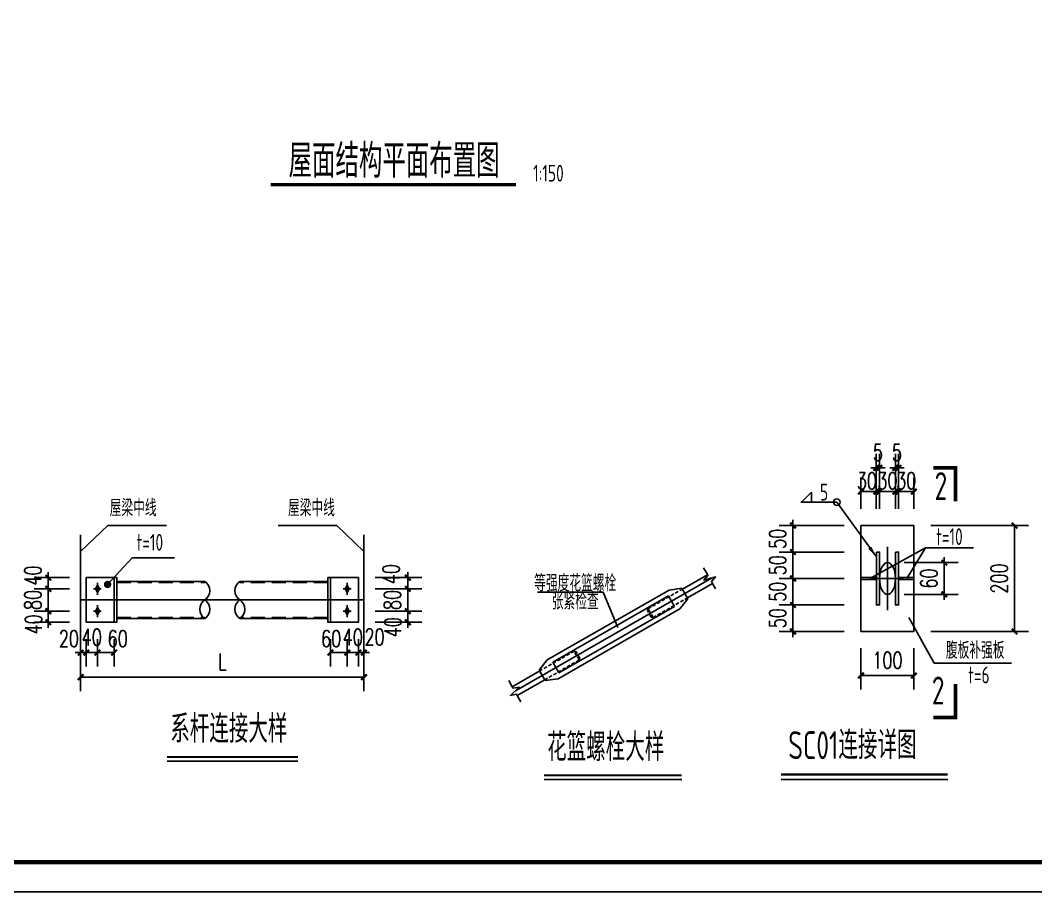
# Model space of a CAD drawing. Extents: x 177291 to 1288761, y 177638 to 322898.
# Drawn here: x 744374 to 780755, y 177960 to 209177 of the extents above; entities that cross this region are included whole.
import ezdxf
from ezdxf.enums import TextEntityAlignment as Align

# ---------------------------------------------------------------- set-up
doc = ezdxf.new("R2010")
doc.units = 0
doc.header["$LTSCALE"] = 1000
doc.linetypes.add('DASHED', pattern=[0.75, 0.5, -0.25])
doc.linetypes.add('HIDDEN2', pattern=[0.1875, 0.125, -0.0625])
for name, color, linetype in [('AXIS', 3, 'Continuous'), ('BOLT', 251, 'Continuous'), ('DOTE', 1, 'Continuous'), ('NUM', 7, 'Continuous'), ('PUB_DIM', 3, 'Continuous'), ('PUB_TITLE', 4, 'Continuous'), ('PZ', 202, 'Continuous'), ('SC', 3, 'Continuous'), ('TEXT', 7, 'Continuous'), ('THIN', 7, 'Continuous'), ('WELD', 7, 'Continuous'), ('XG', 6, 'Continuous'), ('引出线', 3, 'Continuous')]:
    doc.layers.add(name, color=color, linetype=linetype)
doc.styles.add('_TCH_DIM_T3', font='SIMPLEX', dxfattribs={"width": 0.705882, "bigfont": 'GBCBIG'})
doc.styles.get("Standard").update_dxf_attribs({"font": 'gbenor.shx', "bigfont": 'gbcbig.shx'})
doc.styles.add('TSSD_Label', font='tssdeng.shx', dxfattribs={"width": 0.7, "bigfont": 'hztxt.shx'})
doc.styles.add('TSSD_Norm', font='tssdeng.shx', dxfattribs={"bigfont": 'hztxt.shx'})
doc.dimstyles.new('TCH-200-1', dxfattribs={"dimtxt": 595, "dimasz": 200, "dimexe": 500, "dimexo": 600, "dimgap": 252.5, "dimtad": 1, "dimdec": 0, "dimzin": 0, "dimdsep": 46, "dimtxsty": '_TCH_DIM_T3', "dimblk": 'ARCHTICK', "dimcen": 0.09, "dimclrd": 3, "dimclre": 3, "dimclrt": 7, "dimazin": 2, "dimtfac": 1, "dimtdec": 0, "dimtix": 1, "dimtmove": 2, "dimatfit": 3, "dimfxl": 1, "dimtolj": 1, "dimtzin": 0, "dimarcsym": 0})
doc.dimstyles.new('TSSD_LEADER_STYLE_400.0', dxfattribs={"dimtxt": 1200, "dimasz": 400, "dimexe": 400, "dimexo": 1000, "dimgap": 0.09, "dimtad": 0, "dimtih": 1, "dimtoh": 1, "dimdec": 4, "dimzin": 0, "dimdsep": 46, "dimtxsty": 'Standard', "dimcen": 0.09, "dimdle": 400, "dimclrt": 7, "dimadec": 0, "dimazin": 0, "dimtfac": 1, "dimtdec": 4, "dimtofl": 0, "dimtmove": 0, "dimatfit": 3, "dimfxl": 1, "dimtolj": 1, "dimtzin": 0, "dimarcsym": 0})

# ---------------------------------------------------------------- blocks, each defined once
blk = doc.blocks.new('_ArchTick')
at = {"color": 0, "linetype": 'ByBlock', "const_width": 0.4}
blk.add_lwpolyline([(-0.5, -0.5), (0.5, 0.5)], dxfattribs=at)
blk = doc.blocks.new('*D48')
at = {"layer": 'AXIS', "color": 3, "lineweight": -2, "transparency": 16777216}
for p, q in [((772059, 189179), (772059, 189379)), ((773895, 189179), (771559, 189179)), ((772059, 188231), (772059, 189179)), ((773895, 188231), (771559, 188231)), ((772059, 188231), (772059, 188031))]:
    blk.add_line(p, q, dxfattribs=at)
at = {"layer": 'Defpoints', "color": 0, "transparency": 16777216}
for p in [(772059, 189179), (774495, 189179), (774495, 188231)]:
    blk.add_point(p, dxfattribs=at)
at = {"layer": 'AXIS', "color": 3, "lineweight": -2, "transparency": 16777216, "xscale": 200, "yscale": 200, "zscale": 200}
for p, rotation in [((772059, 189179), 270), ((772059, 188231), 90)]:
    blk.add_blockref('_ArchTick', p, dxfattribs=dict(at, rotation=rotation))
at = {"layer": 'AXIS', "color": 7, "transparency": 16777216, "insert": (771509, 188705), "char_height": 595, "attachment_point": 5, "rotation": 90, "style": '_TCH_DIM_T3'}
blk.add_mtext('\\A1;50', dxfattribs=at)
blk = doc.blocks.new('*D49')
at = {"layer": 'AXIS', "color": 3, "lineweight": -2, "transparency": 16777216}
for p, q in [((772059, 190128), (772059, 190328)), ((773895, 190128), (771559, 190128)), ((772059, 189179), (772059, 190128)), ((773895, 189179), (771559, 189179)), ((772059, 189179), (772059, 188979))]:
    blk.add_line(p, q, dxfattribs=at)
at = {"layer": 'Defpoints', "color": 0, "transparency": 16777216}
for p in [(772059, 190128), (774495, 190128), (774495, 189179)]:
    blk.add_point(p, dxfattribs=at)
at = {"layer": 'AXIS', "color": 3, "lineweight": -2, "transparency": 16777216, "xscale": 200, "yscale": 200, "zscale": 200}
for p, rotation in [((772059, 190128), 270), ((772059, 189179), 90)]:
    blk.add_blockref('_ArchTick', p, dxfattribs=dict(at, rotation=rotation))
at = {"layer": 'AXIS', "color": 7, "transparency": 16777216, "insert": (771509, 189654), "char_height": 595, "attachment_point": 5, "rotation": 90, "style": '_TCH_DIM_T3'}
blk.add_mtext('\\A1;50', dxfattribs=at)
blk = doc.blocks.new('*D50')
at = {"layer": 'AXIS', "color": 3, "lineweight": -2, "transparency": 16777216}
for p, q in [((773895, 191076), (771559, 191076)), ((772059, 191076), (772059, 191276)), ((772059, 190128), (772059, 191076)), ((773895, 190128), (771559, 190128)), ((772059, 190128), (772059, 189928))]:
    blk.add_line(p, q, dxfattribs=at)
at = {"layer": 'Defpoints', "color": 0, "transparency": 16777216}
for p in [(772059, 191076), (774495, 191076), (774495, 190128)]:
    blk.add_point(p, dxfattribs=at)
at = {"layer": 'AXIS', "color": 3, "lineweight": -2, "transparency": 16777216, "xscale": 200, "yscale": 200, "zscale": 200}
for p, rotation in [((772059, 191076), 270), ((772059, 190128), 90)]:
    blk.add_blockref('_ArchTick', p, dxfattribs=dict(at, rotation=rotation))
at = {"layer": 'AXIS', "color": 7, "transparency": 16777216, "insert": (771509, 190602), "char_height": 595, "attachment_point": 5, "rotation": 90, "style": '_TCH_DIM_T3'}
blk.add_mtext('\\A1;50', dxfattribs=at)
blk = doc.blocks.new('*D51')
at = {"layer": 'AXIS', "color": 3, "lineweight": -2, "transparency": 16777216}
for p, q in [((777480, 189748), (777480, 189948)), ((776044, 189748), (777980, 189748)), ((777480, 188610), (777480, 189748)), ((776044, 188610), (777980, 188610)), ((777480, 188610), (777480, 188410))]:
    blk.add_line(p, q, dxfattribs=at)
at = {"layer": 'Defpoints', "color": 0, "transparency": 16777216}
for p in [(775444, 189748), (777480, 189748), (775444, 188610, 162)]:
    blk.add_point(p, dxfattribs=at)
at = {"layer": 'AXIS', "color": 3, "lineweight": -2, "transparency": 16777216, "xscale": 200, "yscale": 200, "zscale": 200}
for p, rotation in [((777480, 189748), 270), ((777480, 188610), 90)]:
    blk.add_blockref('_ArchTick', p, dxfattribs=dict(at, rotation=rotation))
at = {"layer": 'AXIS', "color": 7, "transparency": 16777216, "insert": (776930, 189179), "char_height": 595, "attachment_point": 5, "rotation": 90, "style": '_TCH_DIM_T3'}
blk.add_mtext('\\A1;60', dxfattribs=at)
blk = doc.blocks.new('*D52')
at = {"layer": 'AXIS', "color": 3, "lineweight": -2, "transparency": 16777216}
for p, q in [((773895, 188231), (771559, 188231)), ((772059, 188231), (772059, 188431)), ((772059, 187282), (772059, 188231)), ((773895, 187282), (771559, 187282)), ((772059, 187282), (772059, 187082))]:
    blk.add_line(p, q, dxfattribs=at)
at = {"layer": 'Defpoints', "color": 0, "transparency": 16777216}
for p in [(772059, 188231), (774495, 188231), (774495, 187282)]:
    blk.add_point(p, dxfattribs=at)
at = {"layer": 'AXIS', "color": 3, "lineweight": -2, "transparency": 16777216, "xscale": 200, "yscale": 200, "zscale": 200}
for p, rotation in [((772059, 188231), 270), ((772059, 187282), 90)]:
    blk.add_blockref('_ArchTick', p, dxfattribs=dict(at, rotation=rotation))
at = {"layer": 'AXIS', "color": 7, "transparency": 16777216, "insert": (771509, 187757), "char_height": 595, "attachment_point": 5, "rotation": 90, "style": '_TCH_DIM_T3'}
blk.add_mtext('\\A1;50', dxfattribs=at)
blk = doc.blocks.new('*D53')
at = {"layer": 'AXIS', "color": 3, "lineweight": -2, "transparency": 16777216}
for p, q in [((776992, 191076), (780497, 191076)), ((779997, 187282), (779997, 191076)), ((776992, 187282), (780497, 187282))]:
    blk.add_line(p, q, dxfattribs=at)
at = {"layer": 'Defpoints', "color": 0, "transparency": 16777216}
for p in [(776392, 191076), (779997, 191076), (776392, 187282)]:
    blk.add_point(p, dxfattribs=at)
at = {"layer": 'AXIS', "color": 3, "lineweight": -2, "transparency": 16777216, "xscale": 200, "yscale": 200, "zscale": 200}
for p, rotation in [((779997, 191076), 90), ((779997, 187282), 270)]:
    blk.add_blockref('_ArchTick', p, dxfattribs=dict(at, rotation=rotation))
at = {"layer": 'AXIS', "color": 7, "transparency": 16777216, "insert": (779447, 189179), "char_height": 595, "attachment_point": 5, "rotation": 90, "style": '_TCH_DIM_T3'}
blk.add_mtext('\\A1;200', dxfattribs=at)
blk = doc.blocks.new('*D54')
at = {"layer": 'AXIS', "color": 3, "lineweight": -2, "transparency": 16777216}
for p, q in [((774495, 186682), (774495, 185203)), ((776392, 186682), (776392, 185203)), ((774495, 185703), (776392, 185703))]:
    blk.add_line(p, q, dxfattribs=at)
at = {"layer": 'Defpoints', "color": 0, "transparency": 16777216}
for p in [(774495, 187282), (776392, 187282), (776392, 185703)]:
    blk.add_point(p, dxfattribs=at)
at = {"layer": 'AXIS', "color": 3, "lineweight": -2, "transparency": 16777216, "xscale": 200, "yscale": 200, "zscale": 200, "rotation": 180}
blk.add_blockref('_ArchTick', (774495, 185703), dxfattribs=at)
at = {"layer": 'AXIS', "color": 3, "lineweight": -2, "transparency": 16777216, "xscale": 200, "yscale": 200, "zscale": 200}
blk.add_blockref('_ArchTick', (776392, 185703), dxfattribs=at)
at = {"layer": 'AXIS', "color": 7, "transparency": 16777216, "insert": (775444, 186253), "char_height": 595, "attachment_point": 5, "style": '_TCH_DIM_T3'}
blk.add_mtext('\\A1;100', dxfattribs=at)
blk = doc.blocks.new('*D55')
at = {"layer": 'AXIS', "color": 3, "lineweight": -2, "transparency": 16777216}
for p, q in [((774495, 191676), (774495, 192795)), ((775045, 191676), (775045, 192795)), ((774495, 192295), (775045, 192295))]:
    blk.add_line(p, q, dxfattribs=at)
at = {"layer": 'Defpoints', "color": 0, "transparency": 16777216}
for p in [(775045, 192295), (774495, 191076), (775045, 191076)]:
    blk.add_point(p, dxfattribs=at)
at = {"layer": 'AXIS', "color": 3, "lineweight": -2, "transparency": 16777216, "xscale": 200, "yscale": 200, "zscale": 200, "rotation": 180}
blk.add_blockref('_ArchTick', (774495, 192295), dxfattribs=at)
at = {"layer": 'AXIS', "color": 3, "lineweight": -2, "transparency": 16777216, "xscale": 200, "yscale": 200, "zscale": 200}
blk.add_blockref('_ArchTick', (775045, 192295), dxfattribs=at)
at = {"layer": 'AXIS', "color": 7, "transparency": 16777216, "insert": (774709, 192677), "char_height": 595, "attachment_point": 5, "style": '_TCH_DIM_T3'}
blk.add_mtext('\\A1;30', dxfattribs=at)
blk = doc.blocks.new('*D56')
at = {"layer": 'AXIS', "color": 3, "lineweight": -2, "transparency": 16777216}
for p, q in [((775045, 191676), (775045, 193646)), ((775159, 191676), (775159, 193646)), ((775045, 193146), (774845, 193146)), ((775045, 193146), (775159, 193146)), ((775159, 193146), (775359, 193146))]:
    blk.add_line(p, q, dxfattribs=at)
at = {"layer": 'Defpoints', "color": 0, "transparency": 16777216}
for p in [(775159, 193146), (775045, 191076), (775159, 191076)]:
    blk.add_point(p, dxfattribs=at)
at = {"layer": 'AXIS', "color": 3, "lineweight": -2, "transparency": 16777216, "xscale": 200, "yscale": 200, "zscale": 200}
blk.add_blockref('_ArchTick', (775045, 193146), dxfattribs=at)
at = {"layer": 'AXIS', "color": 3, "lineweight": -2, "transparency": 16777216, "xscale": 200, "yscale": 200, "zscale": 200, "rotation": 180}
blk.add_blockref('_ArchTick', (775159, 193146), dxfattribs=at)
at = {"layer": 'AXIS', "color": 7, "transparency": 16777216, "insert": (775102, 193696), "char_height": 595, "attachment_point": 5, "style": '_TCH_DIM_T3'}
blk.add_mtext('\\A1;5', dxfattribs=at)
blk = doc.blocks.new('*D57')
at = {"layer": 'AXIS', "color": 3, "lineweight": -2, "transparency": 16777216}
for p, q in [((775159, 191676), (775159, 192795)), ((775728, 191676), (775728, 192795)), ((775159, 192295), (775728, 192295))]:
    blk.add_line(p, q, dxfattribs=at)
at = {"layer": 'Defpoints', "color": 0, "transparency": 16777216}
for p in [(775728, 192295), (775159, 191076), (775728, 191076)]:
    blk.add_point(p, dxfattribs=at)
at = {"layer": 'AXIS', "color": 3, "lineweight": -2, "transparency": 16777216, "xscale": 200, "yscale": 200, "zscale": 200, "rotation": 180}
blk.add_blockref('_ArchTick', (775159, 192295), dxfattribs=at)
at = {"layer": 'AXIS', "color": 3, "lineweight": -2, "transparency": 16777216, "xscale": 200, "yscale": 200, "zscale": 200}
blk.add_blockref('_ArchTick', (775728, 192295), dxfattribs=at)
at = {"layer": 'AXIS', "color": 7, "transparency": 16777216, "insert": (775444, 192681), "char_height": 595, "attachment_point": 5, "style": '_TCH_DIM_T3'}
blk.add_mtext('\\A1;30', dxfattribs=at)
blk = doc.blocks.new('*D58')
at = {"layer": 'AXIS', "color": 3, "lineweight": -2, "transparency": 16777216}
for p, q in [((775728, 191676), (775728, 193644)), ((775842, 191676), (775842, 193644)), ((775728, 193144), (775528, 193144)), ((775728, 193144), (775842, 193144)), ((775842, 193144), (776042, 193144))]:
    blk.add_line(p, q, dxfattribs=at)
at = {"layer": 'Defpoints', "color": 0, "transparency": 16777216}
for p in [(775842, 193144), (775728, 191076), (775842, 191076)]:
    blk.add_point(p, dxfattribs=at)
at = {"layer": 'AXIS', "color": 3, "lineweight": -2, "transparency": 16777216, "xscale": 200, "yscale": 200, "zscale": 200}
blk.add_blockref('_ArchTick', (775728, 193144), dxfattribs=at)
at = {"layer": 'AXIS', "color": 3, "lineweight": -2, "transparency": 16777216, "xscale": 200, "yscale": 200, "zscale": 200, "rotation": 180}
blk.add_blockref('_ArchTick', (775842, 193144), dxfattribs=at)
at = {"layer": 'AXIS', "color": 7, "transparency": 16777216, "insert": (775785, 193694), "char_height": 595, "attachment_point": 5, "style": '_TCH_DIM_T3'}
blk.add_mtext('\\A1;5', dxfattribs=at)
blk = doc.blocks.new('*D59')
at = {"layer": 'AXIS', "color": 3, "lineweight": -2, "transparency": 16777216}
for p, q in [((775842, 191676), (775842, 192795)), ((776392, 191676), (776392, 192795)), ((775842, 192295), (776392, 192295))]:
    blk.add_line(p, q, dxfattribs=at)
at = {"layer": 'Defpoints', "color": 0, "transparency": 16777216}
for p in [(776392, 192295), (775842, 191076), (776392, 191076)]:
    blk.add_point(p, dxfattribs=at)
at = {"layer": 'AXIS', "color": 3, "lineweight": -2, "transparency": 16777216, "xscale": 200, "yscale": 200, "zscale": 200, "rotation": 180}
blk.add_blockref('_ArchTick', (775842, 192295), dxfattribs=at)
at = {"layer": 'AXIS', "color": 3, "lineweight": -2, "transparency": 16777216, "xscale": 200, "yscale": 200, "zscale": 200}
blk.add_blockref('_ArchTick', (776392, 192295), dxfattribs=at)
at = {"layer": 'AXIS', "color": 7, "transparency": 16777216, "insert": (776118, 192682), "char_height": 595, "attachment_point": 5, "style": '_TCH_DIM_T3'}
blk.add_mtext('\\A1;30', dxfattribs=at)
blk = doc.blocks.new('_WELD003')
at = {"color": 0, "linetype": 'ByBlock'}
blk.add_circle((0, 0), 0.5, dxfattribs=at)
blk = doc.blocks.new('_WELD004')
at = {"color": 0, "linetype": 'ByBlock'}
for p, q in [((0, 1), (1, 0)), ((0, 0), (0, 1))]:
    blk.add_line(p, q, dxfattribs=at)
blk = doc.blocks.new('*D64')
at = {"layer": 'AXIS', "color": 3, "lineweight": -2, "transparency": 16777216}
for p, q in [((745376, 188810), (745376, 189010)), ((746136, 188810), (744876, 188810)), ((745376, 188010), (745376, 188810)), ((746136, 188010), (744876, 188010)), ((745376, 188010), (745376, 187810))]:
    blk.add_line(p, q, dxfattribs=at)
at = {"layer": 'Defpoints', "color": 0, "transparency": 16777216}
for p in [(745376, 188810), (746736, 188810), (746736, 188010)]:
    blk.add_point(p, dxfattribs=at)
at = {"layer": 'AXIS', "color": 3, "lineweight": -2, "transparency": 16777216, "xscale": 200, "yscale": 200, "zscale": 200}
for p, rotation in [((745376, 188810), 270), ((745376, 188010), 90)]:
    blk.add_blockref('_ArchTick', p, dxfattribs=dict(at, rotation=rotation))
at = {"layer": 'AXIS', "color": 7, "transparency": 16777216, "insert": (744826, 188410), "char_height": 595, "attachment_point": 5, "rotation": 90, "style": '_TCH_DIM_T3'}
blk.add_mtext('\\A1;80', dxfattribs=at)
blk = doc.blocks.new('*D65')
at = {"layer": 'AXIS', "color": 3, "lineweight": -2, "transparency": 16777216}
for p, q in [((746136, 189210), (744876, 189210)), ((745376, 189210), (745376, 189410)), ((745376, 188810), (745376, 189210)), ((746136, 188810), (744876, 188810)), ((745376, 188810), (745376, 188610))]:
    blk.add_line(p, q, dxfattribs=at)
at = {"layer": 'Defpoints', "color": 0, "transparency": 16777216}
for p in [(745376, 189210), (746736, 189210), (746736, 188810)]:
    blk.add_point(p, dxfattribs=at)
at = {"layer": 'AXIS', "color": 3, "lineweight": -2, "transparency": 16777216, "xscale": 200, "yscale": 200, "zscale": 200}
for p, rotation in [((745376, 189210), 270), ((745376, 188810), 90)]:
    blk.add_blockref('_ArchTick', p, dxfattribs=dict(at, rotation=rotation))
at = {"layer": 'AXIS', "color": 7, "transparency": 16777216, "insert": (744827, 189284), "char_height": 595, "attachment_point": 5, "rotation": 90, "style": '_TCH_DIM_T3'}
blk.add_mtext('\\A1;40', dxfattribs=at)
blk = doc.blocks.new('*D66')
at = {"layer": 'AXIS', "color": 3, "lineweight": -2, "transparency": 16777216}
for p, q in [((745376, 188010), (745376, 188210)), ((746136, 188010), (744876, 188010)), ((745376, 187610), (745376, 188010)), ((746136, 187610), (744876, 187610)), ((745376, 187610), (745376, 187410))]:
    blk.add_line(p, q, dxfattribs=at)
at = {"layer": 'Defpoints', "color": 0, "transparency": 16777216}
for p in [(745376, 188010), (746736, 188010), (746736, 187610)]:
    blk.add_point(p, dxfattribs=at)
at = {"layer": 'AXIS', "color": 3, "lineweight": -2, "transparency": 16777216, "xscale": 200, "yscale": 200, "zscale": 200}
for p, rotation in [((745376, 188010), 270), ((745376, 187610), 90)]:
    blk.add_blockref('_ArchTick', p, dxfattribs=dict(at, rotation=rotation))
at = {"layer": 'AXIS', "color": 7, "transparency": 16777216, "insert": (744851, 187535), "char_height": 595, "attachment_point": 5, "rotation": 90, "style": '_TCH_DIM_T3'}
blk.add_mtext('\\A1;40', dxfattribs=at)
blk = doc.blocks.new('*D67')
at = {"layer": 'AXIS', "color": 3, "lineweight": -2, "transparency": 16777216}
for p, q in [((746736, 187010), (746736, 186025)), ((747136, 187010), (747136, 186025)), ((746736, 186525), (746536, 186525)), ((747136, 186525), (746736, 186525)), ((747136, 186525), (747336, 186525))]:
    blk.add_line(p, q, dxfattribs=at)
at = {"layer": 'Defpoints', "color": 0, "transparency": 16777216}
for p in [(746736, 187610), (747136, 187610), (746736, 186525)]:
    blk.add_point(p, dxfattribs=at)
at = {"layer": 'AXIS', "color": 3, "lineweight": -2, "transparency": 16777216, "xscale": 200, "yscale": 200, "zscale": 200}
blk.add_blockref('_ArchTick', (746736, 186525), dxfattribs=at)
at = {"layer": 'AXIS', "color": 3, "lineweight": -2, "transparency": 16777216, "xscale": 200, "yscale": 200, "zscale": 200, "rotation": 180}
blk.add_blockref('_ArchTick', (747136, 186525), dxfattribs=at)
at = {"layer": 'AXIS', "color": 7, "transparency": 16777216, "insert": (746936, 187075), "char_height": 595, "attachment_point": 5, "style": '_TCH_DIM_T3'}
blk.add_mtext('\\A1;40', dxfattribs=at)
blk = doc.blocks.new('*D68')
at = {"layer": 'AXIS', "color": 3, "lineweight": -2, "transparency": 16777216}
for p, q in [((746536, 187010), (746536, 186025)), ((746736, 187010), (746736, 186025)), ((746536, 186525), (746336, 186525)), ((746736, 186525), (746536, 186525)), ((746736, 186525), (746936, 186525))]:
    blk.add_line(p, q, dxfattribs=at)
at = {"layer": 'Defpoints', "color": 0, "transparency": 16777216}
for p in [(746536, 187610), (746736, 187610), (746536, 186525)]:
    blk.add_point(p, dxfattribs=at)
at = {"layer": 'AXIS', "color": 3, "lineweight": -2, "transparency": 16777216, "xscale": 200, "yscale": 200, "zscale": 200}
blk.add_blockref('_ArchTick', (746536, 186525), dxfattribs=at)
at = {"layer": 'AXIS', "color": 3, "lineweight": -2, "transparency": 16777216, "xscale": 200, "yscale": 200, "zscale": 200, "rotation": 180}
blk.add_blockref('_ArchTick', (746736, 186525), dxfattribs=at)
at = {"layer": 'AXIS', "color": 7, "transparency": 16777216, "insert": (746117, 187025), "char_height": 595, "width": 470.77, "attachment_point": 5, "style": '_TCH_DIM_T3'}
blk.add_mtext('\\A1;20', dxfattribs=at)
blk = doc.blocks.new('*D69')
at = {"layer": 'AXIS', "color": 3, "lineweight": -2, "transparency": 16777216}
for p, q in [((747136, 187010), (747136, 186025)), ((747736, 187010), (747736, 186025)), ((747736, 186525), (747136, 186525))]:
    blk.add_line(p, q, dxfattribs=at)
at = {"layer": 'Defpoints', "color": 0, "transparency": 16777216}
for p in [(747136, 187610), (747736, 187610), (747136, 186525)]:
    blk.add_point(p, dxfattribs=at)
at = {"layer": 'AXIS', "color": 3, "lineweight": -2, "transparency": 16777216, "xscale": 200, "yscale": 200, "zscale": 200, "rotation": 180}
blk.add_blockref('_ArchTick', (747136, 186525), dxfattribs=at)
at = {"layer": 'AXIS', "color": 3, "lineweight": -2, "transparency": 16777216, "xscale": 200, "yscale": 200, "zscale": 200}
blk.add_blockref('_ArchTick', (747736, 186525), dxfattribs=at)
at = {"layer": 'AXIS', "color": 7, "transparency": 16777216, "insert": (747863, 187025), "char_height": 595, "attachment_point": 5, "style": '_TCH_DIM_T3'}
blk.add_mtext('\\A1;60', dxfattribs=at)
blk = doc.blocks.new('*D70')
at = {"layer": 'AXIS', "color": 3, "lineweight": -2, "transparency": 16777216}
for p, q in [((746536, 186458), (746536, 185145)), ((756687, 186458), (756687, 185145)), ((746536, 185645), (756687, 185645))]:
    blk.add_line(p, q, dxfattribs=at)
at = {"layer": 'Defpoints', "color": 0, "transparency": 16777216}
for p in [(746536, 187058), (756687, 187058), (756687, 185645)]:
    blk.add_point(p, dxfattribs=at)
at = {"layer": 'AXIS', "color": 3, "lineweight": -2, "transparency": 16777216, "xscale": 200, "yscale": 200, "zscale": 200, "rotation": 180}
blk.add_blockref('_ArchTick', (746536, 185645), dxfattribs=at)
at = {"layer": 'AXIS', "color": 3, "lineweight": -2, "transparency": 16777216, "xscale": 200, "yscale": 200, "zscale": 200}
blk.add_blockref('_ArchTick', (756687, 185645), dxfattribs=at)
at = {"layer": 'AXIS', "color": 7, "transparency": 16777216, "insert": (751612, 186195), "char_height": 595, "attachment_point": 5, "style": '_TCH_DIM_T3'}
blk.add_mtext('\\A1;L', dxfattribs=at)
blk = doc.blocks.new('*D79')
at = {"layer": 'AXIS', "color": 3, "lineweight": -2, "transparency": 16777216}
for p, q in [((758257, 188810), (758257, 189010)), ((757087, 188810), (758757, 188810)), ((758257, 188010), (758257, 188810)), ((757087, 188010), (758757, 188010)), ((758257, 188010), (758257, 187810))]:
    blk.add_line(p, q, dxfattribs=at)
at = {"layer": 'Defpoints', "color": 0, "transparency": 16777216}
for p in [(756487, 188810), (758257, 188810), (756487, 188010)]:
    blk.add_point(p, dxfattribs=at)
at = {"layer": 'AXIS', "color": 3, "lineweight": -2, "transparency": 16777216, "xscale": 200, "yscale": 200, "zscale": 200}
for p, rotation in [((758257, 188810), 270), ((758257, 188010), 90)]:
    blk.add_blockref('_ArchTick', p, dxfattribs=dict(at, rotation=rotation))
at = {"layer": 'AXIS', "color": 7, "transparency": 16777216, "insert": (757707, 188410), "char_height": 595, "attachment_point": 5, "rotation": 90, "style": '_TCH_DIM_T3'}
blk.add_mtext('\\A1;80', dxfattribs=at)
blk = doc.blocks.new('*D80')
at = {"layer": 'AXIS', "color": 3, "lineweight": -2, "transparency": 16777216}
for p, q in [((757087, 189210), (758757, 189210)), ((758257, 189210), (758257, 189410)), ((758257, 188810), (758257, 189210)), ((757087, 188810), (758757, 188810)), ((758257, 188810), (758257, 188610))]:
    blk.add_line(p, q, dxfattribs=at)
at = {"layer": 'Defpoints', "color": 0, "transparency": 16777216}
for p in [(756487, 189210), (758257, 189210), (756487, 188810)]:
    blk.add_point(p, dxfattribs=at)
at = {"layer": 'AXIS', "color": 3, "lineweight": -2, "transparency": 16777216, "xscale": 200, "yscale": 200, "zscale": 200}
for p, rotation in [((758257, 189210), 270), ((758257, 188810), 90)]:
    blk.add_blockref('_ArchTick', p, dxfattribs=dict(at, rotation=rotation))
at = {"layer": 'AXIS', "color": 7, "transparency": 16777216, "insert": (757657, 189335), "char_height": 595, "attachment_point": 5, "rotation": 90, "style": '_TCH_DIM_T3'}
blk.add_mtext('\\A1;40', dxfattribs=at)
blk = doc.blocks.new('*D81')
at = {"layer": 'AXIS', "color": 3, "lineweight": -2, "transparency": 16777216}
for p, q in [((758257, 188010), (758257, 188210)), ((757087, 188010), (758757, 188010)), ((758257, 187610), (758257, 188010)), ((757087, 187610), (758757, 187610)), ((758257, 187610), (758257, 187410))]:
    blk.add_line(p, q, dxfattribs=at)
at = {"layer": 'Defpoints', "color": 0, "transparency": 16777216}
for p in [(756487, 188010), (758257, 188010), (756487, 187610)]:
    blk.add_point(p, dxfattribs=at)
at = {"layer": 'AXIS', "color": 3, "lineweight": -2, "transparency": 16777216, "xscale": 200, "yscale": 200, "zscale": 200}
for p, rotation in [((758257, 188010), 270), ((758257, 187610), 90)]:
    blk.add_blockref('_ArchTick', p, dxfattribs=dict(at, rotation=rotation))
at = {"layer": 'AXIS', "color": 7, "transparency": 16777216, "insert": (757726, 187434), "char_height": 595, "attachment_point": 5, "rotation": 90, "style": '_TCH_DIM_T3'}
blk.add_mtext('\\A1;40', dxfattribs=at)
blk = doc.blocks.new('*D82')
at = {"layer": 'AXIS', "color": 3, "lineweight": -2, "transparency": 16777216}
for p, q in [((756087, 187010), (756087, 186025)), ((756487, 187010), (756487, 186025)), ((756087, 186525), (755887, 186525)), ((756087, 186525), (756487, 186525)), ((756487, 186525), (756687, 186525))]:
    blk.add_line(p, q, dxfattribs=at)
at = {"layer": 'Defpoints', "color": 0, "transparency": 16777216}
for p in [(756087, 187610), (756487, 187610), (756487, 186525)]:
    blk.add_point(p, dxfattribs=at)
at = {"layer": 'AXIS', "color": 3, "lineweight": -2, "transparency": 16777216, "xscale": 200, "yscale": 200, "zscale": 200}
blk.add_blockref('_ArchTick', (756087, 186525), dxfattribs=at)
at = {"layer": 'AXIS', "color": 3, "lineweight": -2, "transparency": 16777216, "xscale": 200, "yscale": 200, "zscale": 200, "rotation": 180}
blk.add_blockref('_ArchTick', (756487, 186525), dxfattribs=at)
at = {"layer": 'AXIS', "color": 7, "transparency": 16777216, "insert": (756287, 187075), "char_height": 595, "attachment_point": 5, "style": '_TCH_DIM_T3'}
blk.add_mtext('\\A1;40', dxfattribs=at)
blk = doc.blocks.new('*D83')
at = {"layer": 'AXIS', "color": 3, "lineweight": -2, "transparency": 16777216}
for p, q in [((756487, 187010), (756487, 186025)), ((756687, 187010), (756687, 186025)), ((756487, 186525), (756287, 186525)), ((756487, 186525), (756687, 186525)), ((756687, 186525), (756887, 186525))]:
    blk.add_line(p, q, dxfattribs=at)
at = {"layer": 'Defpoints', "color": 0, "transparency": 16777216}
for p in [(756487, 187610), (756687, 187610), (756687, 186525)]:
    blk.add_point(p, dxfattribs=at)
at = {"layer": 'AXIS', "color": 3, "lineweight": -2, "transparency": 16777216, "xscale": 200, "yscale": 200, "zscale": 200}
blk.add_blockref('_ArchTick', (756487, 186525), dxfattribs=at)
at = {"layer": 'AXIS', "color": 3, "lineweight": -2, "transparency": 16777216, "xscale": 200, "yscale": 200, "zscale": 200, "rotation": 180}
blk.add_blockref('_ArchTick', (756687, 186525), dxfattribs=at)
at = {"layer": 'AXIS', "color": 7, "transparency": 16777216, "insert": (757068, 187085), "char_height": 595, "width": 470.77, "attachment_point": 5, "style": '_TCH_DIM_T3'}
blk.add_mtext('\\A1;20', dxfattribs=at)
blk = doc.blocks.new('*D84')
at = {"layer": 'AXIS', "color": 3, "lineweight": -2, "transparency": 16777216}
for p, q in [((755487, 187010), (755487, 186025)), ((756087, 187010), (756087, 186025)), ((755487, 186525), (756087, 186525))]:
    blk.add_line(p, q, dxfattribs=at)
at = {"layer": 'Defpoints', "color": 0, "transparency": 16777216}
for p in [(755487, 187610), (756087, 187610), (756087, 186525)]:
    blk.add_point(p, dxfattribs=at)
at = {"layer": 'AXIS', "color": 3, "lineweight": -2, "transparency": 16777216, "xscale": 200, "yscale": 200, "zscale": 200, "rotation": 180}
blk.add_blockref('_ArchTick', (755487, 186525), dxfattribs=at)
at = {"layer": 'AXIS', "color": 3, "lineweight": -2, "transparency": 16777216, "xscale": 200, "yscale": 200, "zscale": 200}
blk.add_blockref('_ArchTick', (756087, 186525), dxfattribs=at)
at = {"layer": 'AXIS', "color": 7, "transparency": 16777216, "insert": (755513, 187025), "char_height": 595, "attachment_point": 5, "style": '_TCH_DIM_T3'}
blk.add_mtext('\\A1;60', dxfattribs=at)

msp = doc.modelspace()

# ---------------------------------------------------------------- hatches: boundary and pattern name
at = {"layer": 'BOLT'}
for points in [[(747136.39, 188950.21), (747206.59, 188809.81), (747136.39, 188669.41), (747066.19, 188809.81)], [(756087.45, 188950.21), (756017.25, 188809.81), (756087.45, 188669.41), (756157.65, 188809.81)], [(747136.39, 188150.21), (747206.59, 188009.81), (747136.39, 187869.41), (747066.19, 188009.81)], [(756087.45, 188150.21), (756017.25, 188009.81), (756087.45, 187869.41), (756157.65, 188009.81)]]:
    msp.add_hatch(color=256, dxfattribs=at).paths.add_polyline_path(points)

# ---------------------------------------------------------------- linework, layer by layer
at = {"color": 3, "const_width": 117.6}
msp.add_lwpolyline([(753340.43, 203291.5), (762134.37, 203291.5)], dxfattribs=at)
at = {"layer": 'AXIS'}
for p, q in [((746536.4, 190145.8), (747511.83, 191083.51)), ((747511.83, 191083.51), (749609.33, 191083.51)), ((755712.01, 191083.51), (753614.52, 191083.51)), ((756687.45, 190145.8), (755712.01, 191083.51)), ((746536.4, 186293.94), (746536.4, 190740.85)), ((756687.45, 186293.94), (756687.45, 190740.85)), ((776810.88, 190275.55, 242.57), (774806.85, 189182.62)), ((776140.72, 189180.23, 242.57), (776810.88, 190275.55, 242.57)), ((776810.88, 190275.55, 242.57), (778526.04, 190275.55, 242.57)), ((748384.93, 189916.11), (747501.12, 188966.26)), ((748384.93, 189916.11), (749896.99, 189916.11)), ((765261.22, 188685.72, 60.64), (762905.51, 188685.72, 60.64)), ((765782.01, 187428.84, 60.64), (765261.22, 188685.72, 60.64)), ((776209.61, 187780.27, 242.57), (777116.8, 186145.28, 242.57)), ((777116.8, 186145.28, 242.57), (779887.38, 186145.28, 242.57))]:
    msp.add_line(p, q, dxfattribs=at)
at = {"layer": 'BOLT'}
for p, q in [((747136.39, 188950.21), (747066.19, 188809.81)), ((747136.39, 189020.41), (747136.39, 188599.21)), ((747136.39, 188950.21), (747206.59, 188809.81)), ((756087.45, 188950.21), (756017.25, 188809.81)), ((756087.45, 189020.41), (756087.45, 188599.21)), ((756087.45, 188950.21), (756157.65, 188809.81)), ((747276.79, 188809.81), (746995.99, 188809.81)), ((747136.39, 188669.41), (747066.19, 188809.81)), ((747136.39, 188669.41), (747206.59, 188809.81)), ((755947.05, 188809.81), (756227.85, 188809.81)), ((756087.45, 188669.41), (756017.25, 188809.81)), ((756087.45, 188669.41), (756157.65, 188809.81)), ((747136.39, 188150.21), (747066.19, 188009.81)), ((747136.39, 188220.41), (747136.39, 187799.21)), ((747136.39, 188150.21), (747206.59, 188009.81)), ((756087.45, 188150.21), (756017.25, 188009.81)), ((756087.45, 188220.41), (756087.45, 187799.21)), ((756087.45, 188150.21), (756157.65, 188009.81)), ((747276.79, 188009.81), (746995.99, 188009.81)), ((747136.39, 187869.41), (747066.19, 188009.81)), ((747136.39, 187869.41), (747206.59, 188009.81)), ((755947.05, 188009.81), (756227.85, 188009.81)), ((756087.45, 187869.41), (756017.25, 188009.81)), ((756087.45, 187869.41), (756157.65, 188009.81))]:
    msp.add_line(p, q, dxfattribs=at)
at = {"layer": 'DOTE'}
for p, q in [((775443.86, 188041.08, 161.72), (775443.86, 190317.44, 161.72)), ((769140.21, 189196.43, 60.64), (762116.72, 185159.94, 60.64)), ((776012.95, 189179.26, 161.72), (774874.77, 189179.26, 161.72)), ((746536.4, 188409.81), (756687.45, 188409.81))]:
    msp.add_line(p, q, dxfattribs=at)
at = {"layer": 'NUM', "const_width": 75}
msp.add_lwpolyline([(749634.58, 182781.84), (754319.89, 182781.84)], dxfattribs=at)
at = {"layer": 'NUM'}
msp.add_lwpolyline([(749634.58, 182631.84), (754319.89, 182631.84)], dxfattribs=at)
at = {"layer": 'NUM', "const_width": 75}
for points, elevation in [([(763138.14, 182128.24), (768070.82, 182128.24)], 60.64), ([(771635.21, 182156.6), (777603.88, 182156.6)], 242.57)]:
    msp.add_lwpolyline(points, dxfattribs=dict(at, elevation=elevation))
at = {"layer": 'PUB_DIM', "const_width": 140, "elevation": 121.29}
for points in [[(777881.62, 191943.13), (777881.62, 193143.13), (777081.62, 193143.13)], [(777881.62, 185401.75), (777881.62, 184201.75), (777081.62, 184201.75)]]:
    msp.add_lwpolyline(points, dxfattribs=at)
at = {"layer": 'PUB_TITLE'}
msp.add_lwpolyline([(718641.01, 240960.27), (807838.39, 240960.27), (807838.39, 177959.98), (718641.01, 177959.98)], close=True, dxfattribs=at)
at = {"layer": 'PUB_TITLE', "const_width": 159.09}
msp.add_lwpolyline([(721292.54, 179020.59), (721292.54, 239899.66), (806777.78, 239899.66), (806777.78, 179020.59)], close=True, dxfattribs=at)
at = {"layer": 'PZ', "elevation": 161.72}
for points in [[(774495.37, 187282.29), (774495.37, 191076.23), (776392.34, 191076.23), (776392.34, 187282.29)], [(775045.5, 190127.74), (775159.31, 190127.74), (775159.31, 188230.77), (775045.5, 188230.77)], [(775728.4, 190127.74), (775842.22, 190127.74), (775842.22, 188230.77), (775728.4, 188230.77)], [(774495.37, 189209.94), (775045.5, 189209.94), (775045.5, 189148.58), (774495.37, 189148.58)], [(776392.34, 189209.94), (775842.22, 189209.94), (775842.22, 189148.58), (776392.34, 189148.58)]]:
    msp.add_lwpolyline(points, close=True, dxfattribs=at)
at = {"layer": 'PZ'}
for points in [[(746736.4, 189209.81), (747736.39, 189209.81), (747736.39, 187609.81), (746736.4, 187609.81)], [(747736.39, 189209.81), (747836.39, 189209.81), (747836.39, 187609.81), (747736.39, 187609.81)], [(755487.45, 189209.81), (755387.45, 189209.81), (755387.45, 187609.81), (755487.45, 187609.81)], [(756487.45, 189209.81), (755487.45, 189209.81), (755487.45, 187609.81), (756487.45, 187609.81)]]:
    msp.add_lwpolyline(points, close=True, dxfattribs=at)
msp.add_ellipse((775443.86, 189179.26, 161.72), major_axis=(0, -569.09), ratio=0.5, dxfattribs=at)
at = {"layer": 'SC'}
for p, q in [((768096.45, 188801.98, 60.64), (768995.45, 189316.96, 60.64)), ((768278, 188485.91, 60.64), (769176.36, 189000.52, 60.64)), ((762985.81, 185869.62, 60.64), (761998.98, 185302.48, 60.64)), ((763167.07, 185553.38, 60.64), (762180.87, 184986.6, 60.64))]:
    msp.add_line(p, q, dxfattribs=at)
at = {"layer": 'SC', "linetype": 'HIDDEN2'}
for p, q in [((766866.13, 188097.2, 60.64), (768096.82, 188802.19, 60.64)), ((767047.31, 187780.92, 60.64), (768278, 188485.91, 60.64)), ((766846.75, 188027.76, 60.64), (766865.51, 188096.85, 60.64)), ((767046.69, 187780.57, 60.64), (766865.51, 188096.85, 60.64)), ((766977.6, 187799.33, 60.64), (766846.75, 188027.76, 60.64)), ((766977.6, 187799.33, 60.64), (767046.69, 187780.57, 60.64)), ((764215.13, 186576.13, 60.64), (762985.44, 185869.41, 60.64)), ((764397.38, 186260.46, 60.64), (764215.76, 186576.49, 60.64)), ((764284.87, 186557.82, 60.64), (764215.76, 186576.49, 60.64)), ((764416.05, 186329.58, 60.64), (764284.87, 186557.82, 60.64)), ((764416.05, 186329.58, 60.64), (764397.38, 186260.46, 60.64)), ((764396.76, 186260.1, 60.64), (763167.07, 185553.38, 60.64))]:
    msp.add_line(p, q, dxfattribs=at)
at = {"layer": 'SC', "elevation": 60.64}
for points in [[(769287.74, 188805.7), (769162.11, 189025.45), (769133.61, 189075.3), (769283.23, 189238.6), (768867.9, 189116.14), (769009.65, 189292.12), (768981.15, 189341.97), (768855.52, 189561.72)], [(762307.19, 184767.25), (762180.87, 184986.6), (762152.22, 185036.37), (761935.73, 184989.6), (762251.05, 185286.37), (762027.58, 185252.8), (761998.93, 185302.56), (761872.61, 185521.92)]]:
    msp.add_lwpolyline(points, dxfattribs=at)
at = {"layer": 'THIN'}
for points, elevation in [([(763138.14, 181978.24), (768070.82, 181978.24)], 60.64), ([(771635.21, 181976.6), (777603.88, 181976.6)], 242.57)]:
    msp.add_lwpolyline(points, dxfattribs=dict(at, elevation=elevation))
at = {"layer": 'WELD'}
msp.add_line((773630.81, 191912.5, 516.67), (772341.75, 191912.5, 516.67), dxfattribs=at)
at = {"layer": 'XG'}
for p, q in [((747836.39, 189074.81), (750983.8, 189074.81)), ((755387.45, 189074.81), (752240.05, 189074.81)), ((767622.42, 188767.08, 60.64), (768080.12, 188831.55, 60.64)), ((768295.51, 188455.74, 60.64), (768080.12, 188831.55, 60.64)), ((763255.73, 186261.72, 60.64), (767622.42, 188767.08, 60.64)), ((763450.65, 186180.53, 60.64), (767593.95, 188557.85, 60.64)), ((767813.61, 188174.59, 60.64), (767593.95, 188557.85, 60.64)), ((768008.54, 188093.41, 60.64), (768295.51, 188455.74, 60.64)), ((763641.84, 185588.04, 60.64), (768008.54, 188093.41, 60.64)), ((763670.32, 185797.28, 60.64), (767813.61, 188174.59, 60.64)), ((767794.41, 188208.1, 60.64), (767794.59, 188208.21, 60.64)), ((747836.39, 187744.81), (750983.8, 187744.81)), ((755387.45, 187744.81), (752240.05, 187744.81)), ((763255.73, 186261.72, 60.64), (762968.75, 185899.39, 60.64)), ((763670.32, 185797.28, 60.64), (763450.65, 186180.53, 60.64)), ((763667.86, 185801.57, 60.64), (763452.46, 186177.38, 60.64)), ((763184.15, 185523.58, 60.64), (762968.75, 185899.39, 60.64)), ((763641.84, 185588.04, 60.64), (763184.15, 185523.58, 60.64))]:
    msp.add_line(p, q, dxfattribs=at)
at = {"layer": 'XG', "linetype": 'DASHED'}
for p, q in [((747836.39, 189034.81), (750983.8, 189034.81)), ((755387.45, 189034.81), (752240.05, 189034.81)), ((747836.39, 187784.81), (750983.8, 187784.81)), ((755387.45, 187784.81), (752240.05, 187784.81))]:
    msp.add_line(p, q, dxfattribs=at)
at = {"layer": 'XG'}
for centre, start, end in [((750768.78, 188742.31), 302.890409, 57.109591), ((752455.07, 188742.31), 122.890409, 237.109591), ((751198.83, 188077.31), 122.890409, 237.109591), ((750768.78, 188077.31), 302.890409, 57.109591), ((752455.07, 188077.31), 122.890409, 237.109591), ((752025.02, 188077.31), 302.890409, 57.109591)]:
    msp.add_arc(centre, 395.97, start, end, dxfattribs=at)
at = {"layer": '引出线', "const_width": 133.33}
msp.add_lwpolyline([(747434.45, 188966.26, 1), (747567.79, 188966.26, 1)], format="xyb", close=True, dxfattribs=at)

# ---------------------------------------------------------------- block references
at = {"layer": 'WELD'}
for name, p, xscale, yscale, zscale in [('_WELD004', (772720.48, 191912.5, 516.67), -359.9991, 359.9991, 359.9991), ('_WELD003', (773630.81, 191912.5, 516.67), -239.9994, 239.9994, 239.9994)]:
    msp.add_blockref(name, p, dxfattribs=dict(at, xscale=xscale, yscale=yscale, zscale=zscale))

# ---------------------------------------------------------------- texts
at = {"layer": 'TEXT', "width": 0.7}
for s, height, style, p in [('屋面结构平面布置图', 1200, 'TSSD_Norm', (753986.01, 203540.44)), ('1:150', 600, 'TSSD_Norm', (762746.98, 203398.71)), ('5', 600, 'TSSD_Label', (773027.46, 191972.5, 516.67))]:
    msp.add_text(s, height=height, dxfattribs=dict(at, style=style)).set_placement(p)
at = {"layer": 'TEXT', "style": 'TSSD_Label', "width": 0.7}
for s, height, p in [('2', 1000, (777358.98, 192489.9, 242.57)), ('等强度花篮螺栓', 600, (764256.57, 189014.93, 60.64)), ('张紧检查', 600, (764256.57, 188367.45, 60.64)), ('2', 1000, (777261.35, 185166.16, 242.57))]:
    msp.add_text(s, height=height, dxfattribs=at).set_placement(p, align=Align.MIDDLE_CENTER)
for p in [(749258.03, 191227.27), (755645.82, 191227.27)]:
    msp.add_text('屋梁中线', height=600, dxfattribs=at).set_placement(p, align=Align.BOTTOM_RIGHT)
for s, height, p in [('t=10', 600, (748541.25, 189996.11)), ('系杆连接大样', 1000, (749746.19, 182991.84)), ('花篮螺栓大样', 1000, (763248.93, 182338.24, 60.64)), ('SC01连接详图', 1000, (771887.21, 182408.6, 242.57))]:
    msp.add_text(s, height=height, dxfattribs=at).set_placement(p, align=Align.BOTTOM_LEFT)
for s, p in [('t=10', (777664.71, 190680.12, 242.57)), ('腹板补强板', (778588.13, 186634.66, 242.57)), ('t=6', (778720.61, 185721.71, 242.57))]:
    msp.add_text(s, height=600, dxfattribs=at).set_placement(p, align=Align.MIDDLE)

# ---------------------------------------------------------------- dimensions: what is measured, and where the dimension line sits
at = {"layer": 'AXIS'}
for base, p1, p2, text, picture, middle in [((775159.31, 193145.59), (775045.5, 191076.23), (775159.31, 191076.23), '5', '*D56', (775102.4, 193695.59)), ((775842.22, 193144.17), (775728.4, 191076.23), (775842.22, 191076.23), '5', '*D58', (775785.31, 193694.17)), ((746736.4, 186525.16), (747136.39, 187609.81), (746736.4, 187609.81), '40', '*D67', (746936.39, 187075.16)), ((756687.45, 185644.65), (746536.4, 187057.68), (756687.45, 187057.68), 'L', '*D70', (751611.92, 186194.65)), ((776392.34, 185703.26), (774495.37, 187282.29), (776392.34, 187282.29), '100', '*D54', (775443.86, 186253.26))]:
    dim = msp.add_linear_dim(base=base, p1=p1, p2=p2, text=text, dimstyle='TCH-200-1', dxfattribs=at)
    dim.commit()
    dim.dimension.update_dxf_attribs({"geometry": picture, "text_midpoint": middle})
for base, p1, p2, text, picture, middle in [((775045.5, 192295.42), (774495.37, 191076.23), (775045.5, 191076.23), '30', '*D55', (774708.99, 192676.82)), ((775728.4, 192295.42), (775159.31, 191076.23), (775728.4, 191076.23), '30', '*D57', (775443.86, 192680.57)), ((776392.34, 192295.42), (775842.22, 191076.23), (776392.34, 191076.23), '30', '*D59', (776118.26, 192682.33)), ((746536.4, 186525.16), (746736.4, 187609.81), (746536.4, 187609.81), '20', '*D68', (746116.63, 187025.16)), ((747136.39, 186525.16), (747736.39, 187609.81), (747136.39, 187609.81), '60', '*D69', (747862.85, 187025.16))]:
    dim = msp.add_linear_dim(base=base, p1=p1, p2=p2, text=text, dimstyle='TCH-200-1', dxfattribs=at)
    dim.commit()
    dim.dimension.update_dxf_attribs({"geometry": picture, "text_midpoint": middle, "dimtype": 160})
for base, p1, p2, angle, text, picture, middle in [((772059.44, 191076.23), (774495.37, 190127.74), (774495.37, 191076.23), 90, '50', '*D50', (771509.44, 190601.99)), ((779997.04, 191076.23), (776392.34, 187282.29), (776392.34, 191076.23), 90, '200', '*D53', (779447.04, 189179.26)), ((772059.44, 190127.74), (774495.37, 189179.26), (774495.37, 190127.74), 90, '50', '*D49', (771509.44, 189653.5)), ((777480.05, 189748.35, 161.72), (775443.86, 188610.17, 323.43), (775443.86, 189748.35, 161.72), 90, '60', '*D51', (776930.05, 189179.26, 161.72)), ((772059.44, 189179.26), (774495.37, 188230.77), (774495.37, 189179.26), 90, '50', '*D48', (771509.44, 188705.02)), ((745376.09, 188809.81), (746736.4, 188009.81), (746736.4, 188809.81), 90, '80', '*D64', (744826.09, 188409.81)), ((758256.6, 188809.81), (756487.45, 188009.81), (756487.45, 188809.81), 90, '80', '*D79', (757706.6, 188409.81)), ((772059.44, 188230.77), (774495.37, 187282.29), (774495.37, 188230.77), 90, '50', '*D52', (771509.44, 187756.53)), ((756487.45, 186525.16), (756087.45, 187609.81), (756487.45, 187609.81), 180, '40', '*D82', (756287.45, 187075.16))]:
    dim = msp.add_linear_dim(base=base, p1=p1, p2=p2, angle=angle, text=text, dimstyle='TCH-200-1', dxfattribs=at)
    dim.commit()
    dim.dimension.update_dxf_attribs({"geometry": picture, "text_midpoint": middle})
for base, p1, p2, angle, text, picture, middle in [((745376.09, 189209.81), (746736.4, 188809.81), (746736.4, 189209.81), 90, '40', '*D65', (744827.06, 189284.43)), ((758256.6, 189209.81), (756487.45, 188809.81), (756487.45, 189209.81), 90, '40', '*D80', (757656.56, 189334.59)), ((745376.09, 188009.81), (746736.4, 187609.81), (746736.4, 188009.81), 90, '40', '*D66', (744851.07, 187535.2)), ((758256.6, 188009.81), (756487.45, 187609.81), (756487.45, 188009.81), 90, '40', '*D81', (757726.29, 187434.23)), ((756087.45, 186525.16), (755487.45, 187609.81), (756087.45, 187609.81), 180, '60', '*D84', (755512.84, 187025.16)), ((756687.45, 186525.16), (756487.45, 187609.81), (756687.45, 187609.81), 180, '20', '*D83', (757068.07, 187085.41))]:
    dim = msp.add_linear_dim(base=base, p1=p1, p2=p2, angle=angle, text=text, dimstyle='TCH-200-1', dxfattribs=at)
    dim.commit()
    dim.dimension.update_dxf_attribs({"geometry": picture, "text_midpoint": middle, "dimtype": 160})

# ---------------------------------------------------------------- leaders
at = {"layer": 'WELD'}
msp.add_leader([(775045.5, 189954.64, 161.72), (773630.81, 191912.5, 161.72)], dimstyle='TSSD_LEADER_STYLE_400.0', dxfattribs=at)

doc.saveas('drawing.dxf')
